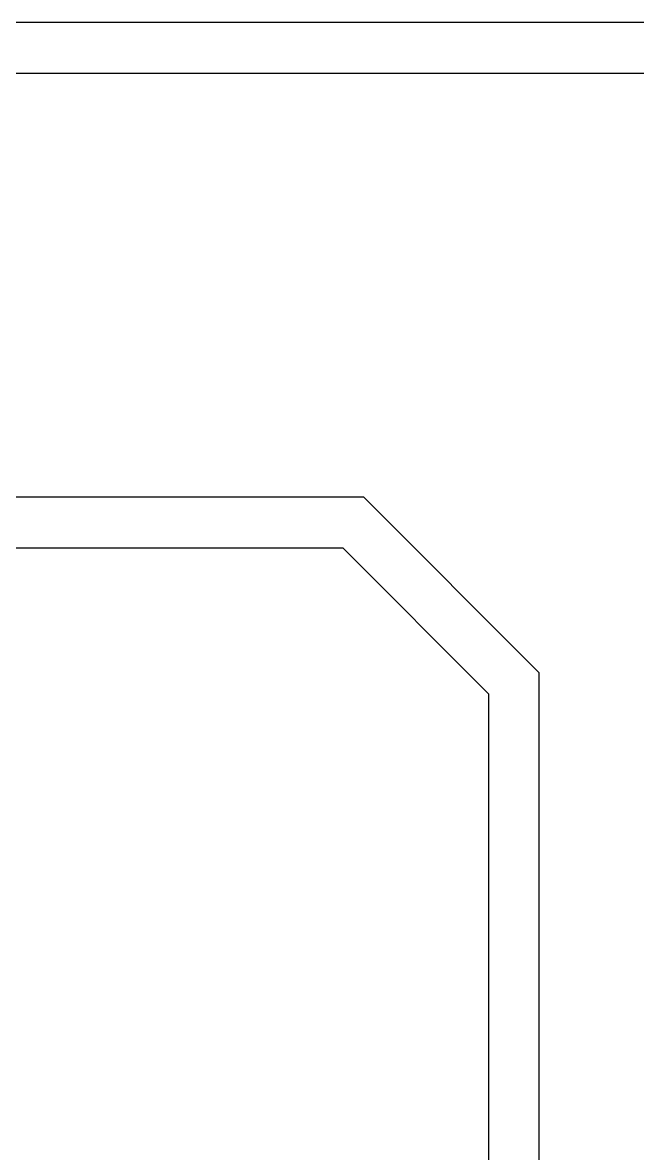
# Model space of a CAD drawing. Header units: millimetres. Extents: x 0 to 172, y 0 to 138.
# Drawn here: x 136.5 to 141.22, y 32.89 to 41.56 of the extents above; entities that cross this region are included whole.
import ezdxf

# ---------------------------------------------------------------- set-up
doc = ezdxf.new("R2010")
doc.units = ezdxf.units.MM
doc.layers.add('BottomLayer', color=5, linetype='Continuous')

msp = doc.modelspace()

# ---------------------------------------------------------------- linework, layer by layer
at = {"layer": 'BottomLayer'}
for p, q in [((141.52879238, 41.56186759999999), (132.19125454, 41.56186252)), ((132.19125454, 41.17339746), (141.52879238, 41.17340254)), ((139.11579492, 37.92219746), (131.81557076, 37.9222)), ((140.46199746, 36.57599746), (139.11579492, 37.92219746)), ((131.81557076, 37.53373494), (138.95488846, 37.5337324)), ((138.95488846, 37.5337324), (140.0735324, 36.415091)), ((140.46199746, 26.77159746), (140.46199746, 36.57599746)), ((140.0735324, 36.415091), (140.0735324, 26.77159746))]:
    msp.add_line(p, q, dxfattribs=at)

doc.saveas('drawing.dxf')
